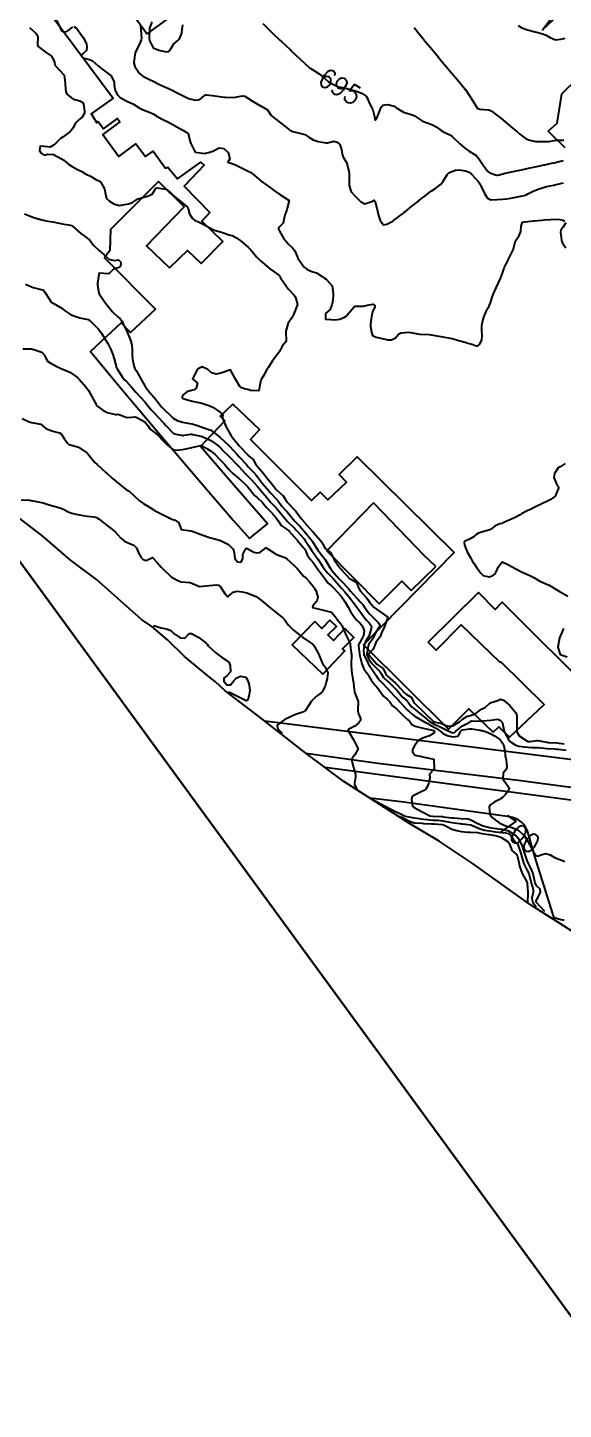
# Model space of a CAD drawing. Header units: metres. Extents: x 292545 to 299085, y 7450245 to 7463078.
# Drawn here: x 297045.3 to 297158.7, y 7452092.2 to 7452385 of the extents above; entities that cross this region are included whole.
import ezdxf
from ezdxf.enums import TextEntityAlignment as Align

# ---------------------------------------------------------------- set-up
doc = ezdxf.new("R2010")
doc.units = ezdxf.units.M
for name, color, linetype in [('Area', 45, 'Continuous'), ('Cotas', 45, 'Continuous'), ('Curvas de Nivel 1m', 11, 'Continuous'), ('Curvas de Nivel 5m', 15, 'Continuous'), ('Edificações', 30, 'Continuous'), ('Vias Primárias', 230, 'Continuous')]:
    doc.layers.add(name, color=color, linetype=linetype)
doc.styles.add('Style-STANDARD', font='STANDARD.shx')

msp = doc.modelspace()

# ---------------------------------------------------------------- linework, layer by layer
at = {"layer": 'Area'}
for points in [[(297025.02, 7452297.27, 702.71), (297174.79, 7452092.17, 703.06), (297024.65, 7452297.85, 702.65)], [(297162.25, 7452192.43, 700.75), (297157.35, 7452195.52, 700.89), (297151.75, 7452199.07, 700.68), (297139.45, 7452207.92, 703.41), (297134.97, 7452210.87, 703.31), (297132.44, 7452212.6, 703.08), (297126.14, 7452216.35, 700.87), (297112.26, 7452225.21, 702.11), (297104.23, 7452231.25, 702.65), (297094.54, 7452238.81, 703.82), (297087.07, 7452244.54, 705.57), (297085.06, 7452246.37, 704), (297083.49, 7452247.64, 704.01), (297078.51, 7452251.73, 704.1), (297074.91, 7452255.26, 704.01), (297071.58, 7452258.09, 703.8), (297069.44, 7452259.57, 703.8), (297059.93, 7452268.03, 703.45), (297054.35, 7452272.21, 703.41), (297048.64, 7452277.17, 703.17), (297042.45, 7452281.87, 703.02)]]:
    msp.add_polyline3d(points, dxfattribs=at)
at = {"layer": 'Curvas de Nivel 1m', "flags": 128}
for points, elevation in [([(297051.34, 7452386.72), (297052.21, 7452384.91), (297052.52, 7452384.32), (297053.11, 7452384.11), (297053.74, 7452384.26), (297054.54, 7452384.89), (297054.86, 7452385.14)], 697), ([(297045.71, 7452384.99), (297047.1, 7452383.71), (297047.41, 7452383.29), (297047.48, 7452382.97), (297047.42, 7452381.32), (297047.57, 7452380.97), (297049.06, 7452379.83), (297050.37, 7452378.94), (297051.03, 7452377.76), (297051.1, 7452377), (297051.13, 7452376.93), (297052.99, 7452374.96), (297053.02, 7452374.91), (297053.25, 7452373.18), (297053.27, 7452372.91), (297053.44, 7452371.38), (297053.64, 7452370.9), (297054.94, 7452369.82), (297056.36, 7452369.44), (297056.93, 7452369.19), (297057.13, 7452368.86), (297057.35, 7452367.29), (297057.33, 7452366.85), (297056.89, 7452366.04), (297056.22, 7452365.54), (297055.62, 7452364.87), (297055.33, 7452364.42), (297054.86, 7452363.67), (297054.54, 7452363.2), (297054.25, 7452362.89), (297052.84, 7452361.84), (297052.25, 7452361.5), (297051.74, 7452360.92), (297051.28, 7452360.47), (297050.82, 7452360.04), (297050.1, 7452359.65), (297048.82, 7452359.78), (297047.94, 7452359.84), (297047.81, 7452358.96), (297048.18, 7452358.35), (297048.79, 7452357.98), (297049.59, 7452358.14), (297050.79, 7452358.09), (297052.51, 7452357.19), (297052.78, 7452357.01), (297052.85, 7452356.97), (297052.98, 7452356.91), (297053.96, 7452356.07), (297054.77, 7452355.52), (297056, 7452354.87), (297056.76, 7452354.47), (297057.57, 7452354.03), (297058.74, 7452353.4), (297059.75, 7452352.82), (297060.42, 7452352.51), (297060.73, 7452352.27), (297061.61, 7452350.8), (297061.78, 7452349.71), (297062, 7452348.8), (297062.68, 7452348.18), (297063.56, 7452347.66), (297064.67, 7452347.26), (297065.9, 7452347.52), (297066.67, 7452347.65), (297067.5, 7452347.9), (297068.68, 7452348.72), (297070.23, 7452349.15), (297070.69, 7452349.26), (297071.68, 7452349.7), (297072.29, 7452350.67), (297072.44, 7452350.94), (297072.72, 7452351.01), (297074.61, 7452350.75), (297074.71, 7452350.73), (297074.77, 7452350.71), (297074.84, 7452350.65), (297076.69, 7452349.01), (297077.1, 7452348.62), (297078.67, 7452347.33), (297079.09, 7452347.02), (297079.32, 7452346.59), (297079.6, 7452345.53), (297080.16, 7452344.58), (297080.64, 7452344.19), (297081.32, 7452343.87), (297082.62, 7452343.27), (297083.91, 7452342.54), (297084.61, 7452342.15), (297085.86, 7452341.77), (297086.6, 7452341.56), (297087.99, 7452341.1), (297088.6, 7452340.9), (297089.5, 7452340.47), (297090.58, 7452339.68), (297092.04, 7452338.44), (297092.31, 7452338.18), (297092.56, 7452337.9), (297093.78, 7452336.42), (297094.54, 7452335.65), (297095.95, 7452334.4), (297096.52, 7452333.95), (297097.97, 7452332.9), (297098.49, 7452332.5), (297098.61, 7452332.36), (297098.88, 7452331.97), (297099.95, 7452330.35), (297100.46, 7452329.65), (297101.71, 7452328.32), (297101.99, 7452327.87), (297102.42, 7452326.31), (297101.67, 7452324.32), (297101.25, 7452323.47), (297100.45, 7452322.34), (297100.42, 7452322.29), (297100.37, 7452322.15), (297100.01, 7452320.69), (297099.98, 7452320.34), (297100.03, 7452318.65), (297099.9, 7452318.34), (297099.22, 7452317.45), (297098.67, 7452316.36), (297098.53, 7452316.13), (297098.3, 7452315.88), (297097.13, 7452314.38), (297096.83, 7452313.83), (297096.26, 7452312.87), (297096.04, 7452312.61), (297095.87, 7452312.39), (297095.33, 7452311.31), (297094.77, 7452310.4), (297094.61, 7452310.02), (297094.34, 7452308.41), (297094.32, 7452308.3), (297094.21, 7452308.02), (297092.53, 7452308.11), (297092.21, 7452308.19), (297091.25, 7452308.45), (297090.46, 7452308.71), (297090.22, 7452308.94), (297089.32, 7452310.47), (297088.25, 7452312.48), (297086.25, 7452311.75), (297085.21, 7452311.55), (297084.25, 7452311.84), (297083.48, 7452312.54), (297082.26, 7452313.12), (297081.26, 7452312.57), (297080.23, 7452310.58), (297081.31, 7452309.65), (297081.01, 7452308.57), (297080.54, 7452308.25), (297080.21, 7452308.16), (297079.02, 7452307.77), (297078.19, 7452307.1), (297078.01, 7452306.78), (297078.01, 7452306.6), (297078.07, 7452306.49), (297078.18, 7452306.42), (297078.43, 7452306.35), (297080.18, 7452305.83), (297081.23, 7452305.62), (297082.17, 7452305.38), (297083.89, 7452304.81), (297084.16, 7452304.72), (297084.54, 7452304.53), (297086.15, 7452303.45), (297086.62, 7452302.98), (297086.58, 7452302.5), (297086.62, 7452302.02), (297087.26, 7452300.49), (297087.56, 7452299.94), (297088.1, 7452298.96), (297088.41, 7452298.48), (297089.89, 7452296.63), (297090.04, 7452296.46), (297090.06, 7452296.44), (297091.91, 7452294.44), (297092.04, 7452294.33), (297093.07, 7452293.46), (297093.66, 7452292.42), (297094.02, 7452291.9), (297095.34, 7452290.4), (297095.99, 7452289.61), (297096.94, 7452288.38), (297097.95, 7452287.1), (297098.76, 7452286.36), (297099.38, 7452285.79), (297099.93, 7452284.97), (297100.34, 7452284.34), (297101.91, 7452282.7), (297102.1, 7452282.51), (297102.24, 7452282.31), (297103.25, 7452280.93), (297103.79, 7452280.29), (297103.83, 7452280.25), (297103.87, 7452280.2), (297105.56, 7452278.27), (297105.85, 7452277.96), (297107.39, 7452276.25), (297107.82, 7452275.56), (297108.22, 7452274.66), (297108.82, 7452274.23), (297109.36, 7452273.79), (297109.79, 7452273.11), (297110.2, 7452272.22), (297111.19, 7452270.78), (297111.66, 7452270.2), (297111.75, 7452270.09), (297113.56, 7452268.18), (297113.73, 7452268.07), (297114.94, 7452267.37), (297115.43, 7452266.15), (297115.71, 7452265.63), (297117.05, 7452264.14), (297117.33, 7452263.78), (297117.67, 7452263.26), (297118.69, 7452262.12), (297119.65, 7452261.39), (297121.56, 7452260.08), (297121.57, 7452260.02), (297120.85, 7452258.09), (297120.23, 7452256.73), (297120.02, 7452256.1), (297119.9, 7452255.8), (297119.58, 7452255.46), (297119.03, 7452254.66), (297118.8, 7452254.12), (297118.44, 7452253.24), (297117.54, 7452252.26), (297117.51, 7452252.13), (297117.54, 7452252.05), (297119.21, 7452250.11), (297119.51, 7452249.87), (297120.6, 7452249.19), (297121.1, 7452248.09), (297121.23, 7452247.82), (297121.49, 7452247.57), (297123.17, 7452246.06), (297123.47, 7452245.77), (297125.08, 7452244.04), (297125.25, 7452243.86), (297125.44, 7452243.73), (297126.49, 7452243.08), (297127.1, 7452242.01), (297127.22, 7452241.82), (297127.42, 7452241.63), (297129.12, 7452239.99), (297129.39, 7452239.73), (297131.24, 7452237.97), (297131.37, 7452237.9), (297132.92, 7452237.5), (297133.37, 7452237.32), (297134.36, 7452236.93), (297135.36, 7452237), (297136.75, 7452237.9), (297137.38, 7452238.44), (297138.26, 7452239.01), (297139.39, 7452239.33), (297139.82, 7452239.44), (297140.48, 7452239.86), (297140.96, 7452240.3), (297141.4, 7452240.54), (297142.24, 7452241.01), (297143.17, 7452241.82), (297143.42, 7452241.96), (297144.83, 7452242.41), (297145.43, 7452242.67), (297146.07, 7452242.43), (297146.88, 7452241.78), (297147.42, 7452241.31), (297148.67, 7452239.76), (297148.85, 7452239.22), (297148.9, 7452237.76), (297148.85, 7452237.24), (297148.85, 7452235.76), (297149.34, 7452234.93), (297151.19, 7452233.73), (297151.32, 7452233.71), (297151.65, 7452233.73), (297153.11, 7452233.92), (297153.33, 7452233.92), (297154.44, 7452233.69), (297155.32, 7452233.53), (297155.48, 7452233.52), (297157.32, 7452233.39), (297158.89, 7452233.21)], 698), ([(297055.12, 7452385.2), (297055.64, 7452384.87), (297057.09, 7452382.86), (297057.76, 7452381.53), (297057.82, 7452380.85), (297057.75, 7452380.16), (297057.05, 7452379.53), (297056.7, 7452379.21), (297056.74, 7452378.86), (297057.04, 7452378.58), (297058.41, 7452378.21), (297059.03, 7452377.95), (297060.35, 7452376.82), (297061.01, 7452376.22), (297062.99, 7452374.79), (297063.62, 7452373.42), (297063.66, 7452372.78), (297063.85, 7452371.67), (297064.34, 7452370.77), (297064.94, 7452370.17), (297066.2, 7452369.48), (297066.93, 7452369.15), (297067.7, 7452368.73), (297068.92, 7452367.97), (297069.75, 7452367.55), (297070.91, 7452367.15), (297071.9, 7452366.68), (297072.89, 7452366.05), (297074.08, 7452365.46), (297074.88, 7452365.09), (297075.78, 7452364.63), (297076.87, 7452363.99), (297078.31, 7452363.15), (297078.85, 7452362.8), (297078.99, 7452362.73), (297079.27, 7452362.59), (297079.6, 7452361.35), (297079.83, 7452360.59), (297080.8, 7452358.57), (297082.8, 7452358.33), (297083, 7452358.35), (297083.64, 7452358.54), (297084.56, 7452358.78), (297084.81, 7452358.92), (297085.85, 7452359.48), (297086.82, 7452359.35), (297087.77, 7452358.49), (297088.1, 7452357.18), (297087.73, 7452356.49), (297088.78, 7452356.15), (297089.31, 7452355.94), (297090.76, 7452355.19), (297092.27, 7452354.44), (297092.59, 7452354.28), (297092.75, 7452354.16), (297094.73, 7452352.41), (297095.93, 7452351.59), (297096.72, 7452351.01), (297097.6, 7452350.37), (297098.7, 7452349.62), (297100.68, 7452348.34), (297100.28, 7452346.73), (297100.18, 7452346.34), (297099.74, 7452345.26), (297099.53, 7452344.35), (297099.42, 7452343.55), (297098.62, 7452342.79), (297098.4, 7452342.58), (297098.41, 7452342.36), (297098.61, 7452341.85), (297099.45, 7452340.35), (297100.57, 7452339.09), (297101.41, 7452338.33), (297101.91, 7452337.68), (297102.44, 7452336.31), (297102.47, 7452336.24), (297102.54, 7452336.1), (297103.78, 7452334.3), (297104.51, 7452333.71), (297105.46, 7452333.33), (297106.5, 7452333.04), (297107.66, 7452332.25), (297108.14, 7452331.9), (297108.49, 7452331.68), (297109.82, 7452330.23), (297110.02, 7452328.65), (297109.97, 7452328.22), (297109.83, 7452326.82), (297109.72, 7452326.23), (297109.38, 7452325.27), (297108.4, 7452324.37), (297108.37, 7452324.24), (297108.39, 7452323.21), (297109.5, 7452323.12), (297110.39, 7452323.08), (297111.39, 7452323.21), (297112.39, 7452323.63), (297112.74, 7452323.85), (297113.04, 7452324.19), (297114.42, 7452325.84), (297114.66, 7452325.93), (297116.42, 7452325.98), (297117.29, 7452326.14), (297118.43, 7452326.37), (297118.82, 7452326.12), (297118.8, 7452325.73), (297118.41, 7452324.95), (297118.16, 7452324.12), (297118.13, 7452323.85), (297117.92, 7452322.13), (297117.9, 7452321.65), (297118.17, 7452320.13), (297118.35, 7452319.72), (297119.08, 7452319.38), (297120.34, 7452319.1), (297121.6, 7452318.82), (297122.33, 7452318.81), (297123.17, 7452319.24), (297123.87, 7452320.06), (297124.36, 7452320.31), (297125.96, 7452320.43), (297126.36, 7452320.39), (297128.35, 7452320.01), (297130.35, 7452319.98), (297132.35, 7452319.59), (297132.78, 7452319.52), (297134.34, 7452319.27), (297135.17, 7452319.09), (297136.34, 7452318.77), (297137.93, 7452318.3), (297138.33, 7452318.17), (297139.33, 7452317.87), (297140.1, 7452317.64), (297140.32, 7452317.58), (297140.61, 7452317.57), (297140.95, 7452317.85), (297141.45, 7452318.74), (297141.52, 7452319.85), (297141.45, 7452320.76), (297141.48, 7452321.85), (297141.6, 7452322.63), (297141.97, 7452323.84), (297142.09, 7452324.15), (297142.41, 7452324.84), (297142.75, 7452325.5), (297142.92, 7452325.83), (297143.38, 7452326.89), (297143.68, 7452327.83), (297143.88, 7452328.4), (297144.47, 7452329.82), (297145.39, 7452331.81), (297145.89, 7452333.18), (297146.11, 7452333.79), (297146.23, 7452334.08), (297146.53, 7452334.75), (297146.87, 7452335.45), (297147.04, 7452335.78), (297147.55, 7452336.78), (297148.06, 7452337.78), (297148.2, 7452338.14), (297148.58, 7452339.77), (297149.4, 7452340.95), (297149.71, 7452341.75), (297149.77, 7452342.9), (297150.05, 7452343.75), (297150.54, 7452343.84), (297150.63, 7452343.85), (297152.35, 7452344.01), (297152.64, 7452344.03), (297154.14, 7452344.21), (297154.64, 7452344.25), (297156.02, 7452344.3), (297156.64, 7452344.37), (297157.97, 7452344.33), (297158.64, 7452344.15), (297158.99, 7452344)], 697), ([(297069.13, 7452385.64), (297069.28, 7452384.71), (297069.3, 7452384.52), (297069.4, 7452382.71), (297069.38, 7452382.42), (297069.08, 7452381.64), (297068.56, 7452380.72), (297068.11, 7452379.67), (297067.94, 7452378.73), (297067.83, 7452377.53), (297067.99, 7452376.73), (297069, 7452375.28), (297069.7, 7452374.7), (297070.57, 7452374.28), (297070.99, 7452374.07), (297072.18, 7452373.47), (297072.98, 7452373.08), (297073.26, 7452372.95), (297073.89, 7452372.66), (297074.64, 7452372.32), (297074.97, 7452372.16), (297075.89, 7452371.7), (297076.96, 7452371.17), (297078.1, 7452370.61), (297078.95, 7452370.2), (297079.62, 7452369.91), (297080.94, 7452369.58), (297081.77, 7452369.73), (297082.66, 7452370.55), (297082.81, 7452370.7), (297082.95, 7452370.75), (297083.15, 7452370.74), (297084.95, 7452370.53), (297086.95, 7452370.28), (297087.2, 7452370.24), (297088.95, 7452370.16), (297090.38, 7452370.46), (297090.94, 7452370.55), (297091.28, 7452370.45), (297092.93, 7452369.43), (297094.61, 7452368.41), (297094.92, 7452368.27), (297096.12, 7452367.59), (297096.9, 7452366.38), (297098.88, 7452364.81), (297099.41, 7452364.35), (297100.86, 7452363.22), (297101.48, 7452362.95), (297102.86, 7452362.64), (297104.03, 7452362.3), (297104.85, 7452361.79), (297105.75, 7452361.18), (297106.83, 7452360.87), (297108.52, 7452360.55), (297108.83, 7452360.57), (297110.17, 7452360.89), (297110.83, 7452360.73), (297111.43, 7452360.21), (297111.77, 7452359.16), (297111.92, 7452358.2), (297112.14, 7452357.54), (297112.79, 7452356.41), (297112.91, 7452356.19), (297112.99, 7452355.97), (297113.38, 7452354.18), (297113.36, 7452353.57), (297113.36, 7452352.18), (297113.39, 7452351.52), (297113.78, 7452350.18), (297114.7, 7452349.21), (297115.79, 7452348.16), (297116.68, 7452347.62), (297118.16, 7452348.13), (297118.69, 7452348.45), (297118.88, 7452348.12), (297118.95, 7452347.85), (297119.37, 7452346.11), (297119.61, 7452345.15), (297119.95, 7452344.11), (297120.62, 7452343.21), (297121.39, 7452343.33), (297122.63, 7452344), (297122.76, 7452344.08), (297123.8, 7452344.91), (297124.66, 7452345.55), (297124.94, 7452345.77), (297125.29, 7452346.04), (297126.67, 7452347.15), (297127.76, 7452348.01), (297128.69, 7452348.74), (297129.4, 7452349.29), (297130.24, 7452349.98), (297130.5, 7452350.19), (297130.71, 7452350.34), (297131.7, 7452350.99), (297132.73, 7452351.71), (297132.85, 7452351.84), (297132.93, 7452351.96), (297133.25, 7452352.47), (297134.21, 7452353.94), (297134.49, 7452354.2), (297134.76, 7452354.33), (297135.92, 7452354.76), (297136.77, 7452354.84), (297138.02, 7452354.64), (297138.76, 7452354.36), (297139.35, 7452353.87), (297140.74, 7452352.3), (297141.05, 7452351.86), (297141.39, 7452351.19), (297142.01, 7452349.85), (297142.69, 7452348.85), (297143.38, 7452348.52), (297144.69, 7452348.55), (297145.85, 7452348.64), (297146.69, 7452348.71), (297147.63, 7452348.84), (297148.7, 7452349.07), (297150.4, 7452349.44), (297150.7, 7452349.51), (297150.88, 7452349.56), (297151.21, 7452349.73), (297152.17, 7452350.26), (297152.71, 7452350.5), (297153.61, 7452350.82), (297154.73, 7452351.17), (297155.14, 7452351.28), (297156.73, 7452351.62), (297156.77, 7452351.63), (297156.94, 7452351.67), (297158.39, 7452352), (297158.74, 7452352.1)], 696), ([(297127.12, 7452385.04), (297127.91, 7452384.01), (297129.1, 7452382.52), (297129.54, 7452382), (297131.07, 7452380.22), (297131.27, 7452379.98), (297132.08, 7452378.99), (297132.88, 7452377.95), (297133.04, 7452377.75), (297134.64, 7452375.93), (297135.01, 7452375.49), (297136.29, 7452373.92), (297136.98, 7452373.11), (297137.55, 7452372.47), (297138.01, 7452371.89), (297138.95, 7452370.43), (297139.31, 7452369.88), (297139.93, 7452368.87), (297140.54, 7452367.86), (297140.92, 7452367.74), (297141.06, 7452367.72), (297142.92, 7452367.54), (297143.43, 7452367.32), (297144.9, 7452366.25), (297145.48, 7452365.8), (297146.88, 7452364.61), (297147.32, 7452364.23), (297147.87, 7452363.78), (297148.43, 7452363.33), (297148.87, 7452362.99), (297149.54, 7452362.44), (297150.34, 7452361.75), (297150.85, 7452361.41), (297151.38, 7452361.2), (297152.84, 7452360.85), (297153.73, 7452360.82), (297154.84, 7452360.82), (297155.64, 7452360.88), (297156.84, 7452361.06), (297157.39, 7452361.12), (297158.85, 7452361.16)], 694), ([(297149.13, 7452385.4), (297149.94, 7452384.94), (297151.12, 7452384.5), (297152.73, 7452384.11), (297153.12, 7452384.03), (297153.35, 7452383.95), (297154.34, 7452383.7), (297155.11, 7452383.4), (297155.91, 7452382.88), (297157.09, 7452382.37), (297158.21, 7452382.54), (297159.1, 7452382.74)], 693), ([(297044.65, 7452345.52), (297046.1, 7452344.99), (297046.64, 7452344.74), (297047.02, 7452344.6), (297048.63, 7452344.16), (297049.57, 7452344), (297050.63, 7452343.84), (297052.02, 7452343.52), (297052.62, 7452343.38), (297054.4, 7452343.1), (297054.62, 7452343.03), (297054.81, 7452342.88), (297056.6, 7452341.37), (297057.32, 7452340.85), (297058.58, 7452339.84), (297059.01, 7452339.27), (297059.36, 7452338.83), (297060.56, 7452337.71), (297061.51, 7452336.8), (297062.53, 7452335.9), (297063.67, 7452335.64), (297064.53, 7452335.75), (297065.08, 7452335.31), (297065.07, 7452334.76), (297064.92, 7452334.36), (297064.51, 7452334.11), (297063.5, 7452333.79), (297062.49, 7452332.79), (297060.49, 7452332.92), (297060.42, 7452332.88), (297060.39, 7452332.81), (297060.38, 7452332.7), (297060.1, 7452330.82), (297060.1, 7452330.44), (297060.37, 7452328.81), (297060.45, 7452328.57), (297061.63, 7452326.8), (297062.41, 7452325.84), (297063.25, 7452324.78), (297064.39, 7452323.67), (297064.91, 7452323.29), (297065.31, 7452322.76), (297065.63, 7452322.02), (297066.28, 7452320.74), (297066.31, 7452320.7), (297066.35, 7452320.64), (297067.09, 7452318.73), (297067.36, 7452317.69), (297067.44, 7452316.73), (297067.44, 7452315.58), (297067.53, 7452314.73), (297067.86, 7452313.13), (297068.01, 7452312.72), (297068.26, 7452312.3), (297069.24, 7452310.71), (297070.22, 7452308.94), (297070.29, 7452308.78), (297070.35, 7452308.7), (297071.12, 7452307.76), (297072.05, 7452306.67), (297072.11, 7452306.59), (297072.18, 7452306.5), (297073.69, 7452304.65), (297074.16, 7452304.16), (297075.67, 7452302.63), (297076.14, 7452302.24), (297076.99, 7452301.76), (297078.12, 7452301.34), (297079.59, 7452301.12), (297080.12, 7452301.03), (297081.5, 7452300.56), (297081.97, 7452300.41), (297082.11, 7452300.35), (297082.41, 7452300.25), (297084.1, 7452299.7), (297085.65, 7452298.51), (297086.09, 7452298.12), (297087.85, 7452296.48), (297087.96, 7452296.38), (297088.06, 7452296.27), (297089.74, 7452294.46), (297090.04, 7452294.13), (297091.55, 7452292.44), (297092.02, 7452291.93), (297093.46, 7452290.42), (297093.72, 7452290.14), (297093.99, 7452289.82), (297095.07, 7452288.4), (297095.96, 7452287.32), (297096.75, 7452286.38), (297097.93, 7452285.11), (297098.3, 7452284.74), (297098.59, 7452284.36), (297099.16, 7452283.6), (297099.91, 7452282.73), (297100.24, 7452282.34), (297101.87, 7452280.39), (297101.94, 7452280.32), (297102.92, 7452279.36), (297103.84, 7452278.29), (297103.85, 7452278.27), (297105.46, 7452276.28), (297105.62, 7452276.07), (297105.82, 7452275.76), (297106.76, 7452274.26), (297107.79, 7452272.88), (297108.09, 7452272.55), (297108.3, 7452272.24), (297109.06, 7452270.93), (297109.53, 7452270.22), (297109.63, 7452270.1), (297109.75, 7452269.97), (297111.27, 7452268.2), (297111.73, 7452267.69), (297113.16, 7452266.19), (297113.7, 7452265.59), (297114.96, 7452264.16), (297115.29, 7452263.77), (297115.67, 7452263.35), (297116.25, 7452262.73), (297116.66, 7452262.14), (297117.64, 7452260.82), (297118.31, 7452260.12), (297119.62, 7452258.82), (297119.9, 7452258.39), (297119.85, 7452258.11), (297119.61, 7452257.72), (297118.95, 7452256.76), (297118.65, 7452256.12), (297118.3, 7452255.41), (297117.57, 7452254.35), (297117.48, 7452254.22), (297117.45, 7452254.13), (297117.41, 7452253.98), (297117.16, 7452252.13), (297117.53, 7452251.14), (297118.34, 7452250.12), (297119.5, 7452248.9), (297119.9, 7452248.51), (297120.13, 7452248.1), (297120.63, 7452247.24), (297121.48, 7452246.5), (297121.98, 7452246.07), (297123.45, 7452244.56), (297123.87, 7452244.06), (297124.58, 7452243.19), (297125.43, 7452242.49), (297125.68, 7452242.29), (297125.87, 7452242.03), (297126.54, 7452241.15), (297127.4, 7452240.41), (297127.91, 7452240), (297129.38, 7452238.76), (297130.33, 7452237.98), (297131.37, 7452237.37), (297132.35, 7452236.95), (297133.36, 7452236.44), (297134.37, 7452235.93), (297135.35, 7452235.56), (297135.68, 7452235.58), (297136, 7452235.91), (297137.36, 7452237.04), (297137.93, 7452237.32), (297139, 7452237.87), (297139.23, 7452238.01), (297139.37, 7452238.05), (297141.24, 7452237.99), (297141.37, 7452238.01), (297141.64, 7452238.11), (297143.38, 7452238.24), (297144.78, 7452238.4), (297145.38, 7452238.22), (297145.8, 7452237.8), (297145.93, 7452237.23), (297146.22, 7452235.79), (297147.25, 7452233.86), (297147.31, 7452233.78), (297147.32, 7452233.76), (297148.51, 7452232.96), (297149.31, 7452232.71), (297150.48, 7452232.57), (297151.31, 7452232.5), (297152.05, 7452232.46), (297153.31, 7452232.43), (297154.68, 7452232.32), (297155.31, 7452232.25), (297156.85, 7452232.12), (297157.31, 7452232.09), (297157.7, 7452232.05), (297159.31, 7452231.88)], 699), ([(297159.27, 7452343.64), (297158.62, 7452342.6), (297158.18, 7452342.09), (297158.11, 7452341.66), (297158.33, 7452339.91), (297158.4, 7452339.65), (297158.58, 7452339.31), (297159.22, 7452338.29)], 697), ([(297044.3, 7452316.89), (297046.2, 7452316.88), (297046.3, 7452316.87), (297046.44, 7452316.84), (297048.3, 7452316.21), (297048.92, 7452315.58), (297049.14, 7452314.95), (297049.57, 7452314.23), (297050.27, 7452313.81), (297052.04, 7452312.91), (297052.26, 7452312.77), (297052.53, 7452312.64), (297054.25, 7452311.97), (297055.86, 7452310.87), (297056.05, 7452310.69), (297056.23, 7452310.49), (297057.62, 7452308.85), (297058.2, 7452308.05), (297058.94, 7452306.83), (297059.86, 7452305.13), (297060.04, 7452304.82), (297060.16, 7452304.71), (297061.27, 7452303.92), (297062.15, 7452303.45), (297063.91, 7452303.01), (297064.15, 7452303.02), (297064.42, 7452303.04), (297065.26, 7452302.75), (297066.14, 7452302.41), (297066.53, 7452302.34), (297068.14, 7452302.48), (297068.46, 7452302.39), (297070.12, 7452301.43), (297070.76, 7452300.69), (297071.28, 7452299.86), (297072.1, 7452299.27), (297072.81, 7452298.66), (297074.07, 7452297.37), (297074.77, 7452296.64), (297076.05, 7452295.61), (297076.87, 7452295.44), (297078.05, 7452295.59), (297078.9, 7452295.75), (297080.06, 7452296.02), (297081.95, 7452296.44), (297082.06, 7452296.42), (297083.28, 7452295.77), (297084.05, 7452295.33), (297085, 7452294.52), (297086.03, 7452293.43), (297086.5, 7452292.97), (297086.97, 7452292.5), (297088, 7452291.25), (297088.78, 7452290.47), (297089.98, 7452289.5), (297091.18, 7452288.45), (297091.96, 7452287.67), (297092.93, 7452286.43), (297093.37, 7452285.85), (297093.93, 7452285.4), (297094.94, 7452284.4), (297095.91, 7452283.31), (297096.78, 7452282.38), (297097.88, 7452281.16), (297098.42, 7452280.36), (297099.01, 7452279.5), (297099.86, 7452278.89), (297100.58, 7452278.33), (297101.84, 7452276.98), (297102.43, 7452276.31), (297103.81, 7452274.68), (297103.97, 7452274.46), (297104.05, 7452274.3), (297104.6, 7452273.1), (297105.23, 7452272.28), (297105.77, 7452271.6), (297106.7, 7452270.26), (297107.74, 7452268.85), (297108.02, 7452268.53), (297108.23, 7452268.24), (297108.84, 7452267.35), (297109.72, 7452266.61), (297110.14, 7452266.22), (297111.69, 7452264.47), (297111.91, 7452264.2), (297112.47, 7452263.4), (297113.17, 7452262.18), (297113.65, 7452261.28), (297114.35, 7452260.17), (297114.97, 7452259.5), (297115.62, 7452258.86), (297115.95, 7452258.48), (297116.21, 7452258.14), (297116.58, 7452257.12), (297116.41, 7452256.14), (297116.15, 7452255.58), (297115.57, 7452254.57), (297115.4, 7452254.32), (297115.37, 7452254.15), (297115.39, 7452253.98), (297115.54, 7452252.29), (297115.55, 7452252.16), (297115.56, 7452252.13), (297116.05, 7452250.14), (297116.47, 7452249.11), (297117.18, 7452248.13), (297117.32, 7452247.96), (297117.49, 7452247.69), (297118.07, 7452246.71), (297118.5, 7452246.12), (297119.46, 7452245), (297120.12, 7452244.1), (297120.68, 7452243.33), (297121.43, 7452242.66), (297121.73, 7452242.38), (297121.97, 7452242.07), (297122.59, 7452241.24), (297123.41, 7452240.61), (297123.7, 7452240.35), (297123.98, 7452240.05), (297125.38, 7452238.67), (297125.72, 7452238.38), (297126.14, 7452238.03), (297126.68, 7452237.33), (297127.36, 7452236.97), (297128.74, 7452236.61), (297129.36, 7452236.43), (297131.29, 7452236.03), (297131.35, 7452236.01), (297131.38, 7452235.99), (297131.41, 7452235.97), (297131.53, 7452235.78), (297131.34, 7452235.44), (297130.41, 7452234.91), (297129.33, 7452234.54), (297128.91, 7452234.41), (297128.23, 7452234), (297127.8, 7452233.53), (297127.31, 7452232.9), (297126.81, 7452232.02), (297126.79, 7452231.51), (297127.29, 7452230.81), (297128.79, 7452230.49), (297129.29, 7452230.39), (297131.28, 7452229.97), (297131.36, 7452227.97), (297131.25, 7452227.7), (297130.41, 7452226.81), (297130.44, 7452225.98), (297130.27, 7452224.93), (297129.83, 7452223.98), (297129.6, 7452223.58), (297129.2, 7452223.31), (297128.32, 7452222.87), (297127.19, 7452222.34), (297126.72, 7452222.02), (297126.59, 7452221.44), (297126.82, 7452220.02), (297127.16, 7452219.71), (297127.79, 7452219.37), (297129.14, 7452218.67), (297130.43, 7452217.98), (297131.13, 7452217.89), (297132.98, 7452217.79), (297133.13, 7452217.77), (297133.32, 7452217.75), (297135.13, 7452217.54), (297135.54, 7452217.5), (297137.13, 7452217.4), (297138.55, 7452217.3), (297139.13, 7452217.13), (297140.65, 7452216.32), (297141.12, 7452216.1), (297141.29, 7452216.02), (297141.68, 7452215.84), (297143.11, 7452215.44), (297143.55, 7452215.37), (297145.1, 7452215.19), (297145.76, 7452215.13), (297147.1, 7452214.78), (297148.7, 7452213.76), (297148.89, 7452213.56), (297149.08, 7452213.28), (297149.95, 7452211.74), (297150.39, 7452210.4), (297150.57, 7452209.73), (297151.02, 7452208.48), (297151.37, 7452207.73), (297151.73, 7452207), (297152.24, 7452205.72), (297152.59, 7452204.09), (297152.68, 7452203.71), (297152.96, 7452203.19), (297153.74, 7452202.48), (297153.85, 7452201.7), (297152.93, 7452199.94), (297152.86, 7452199.78), (297152.88, 7452199.71), (297154.75, 7452197.75)], 701), ([(297044.13, 7452302.12), (297045.66, 7452301.45), (297046.12, 7452301.31), (297048.11, 7452300.96), (297049.2, 7452300.03), (297050.1, 7452299.65), (297050.67, 7452299.5), (297052.09, 7452299.09), (297052.4, 7452298.91), (297053.08, 7452297.9), (297053.75, 7452296.89), (297054.07, 7452296.67), (297054.39, 7452296.57), (297056.06, 7452296.04), (297057.88, 7452294.84), (297058.04, 7452294.66), (297059.57, 7452292.82), (297060.02, 7452292.39), (297061.81, 7452290.79), (297061.91, 7452290.71), (297061.99, 7452290.64), (297063.24, 7452289.52), (297063.97, 7452288.85), (297064.06, 7452288.77), (297065.96, 7452287.25), (297066.27, 7452287.06), (297066.8, 7452286.74), (297067.94, 7452285.71), (297069.03, 7452284.71), (297069.92, 7452284.08), (297070.8, 7452283.57), (297071.9, 7452282.86), (297072.21, 7452282.67), (297073.89, 7452281.82), (297075.54, 7452280.97), (297075.88, 7452280.82), (297076.53, 7452280.62), (297077.33, 7452280.07), (297077.85, 7452278.6), (297079.85, 7452278.35), (297080.15, 7452278.28), (297081.84, 7452277.67), (297082.65, 7452277.36), (297083.84, 7452276.96), (297085.45, 7452276.51), (297085.83, 7452276.4), (297085.98, 7452276.36), (297087.82, 7452275.47), (297088.8, 7452274.48), (297089.02, 7452273.7), (297089.2, 7452272.47), (297089.77, 7452271.8), (297090.5, 7452271.73), (297090.85, 7452272.45), (297090.91, 7452273.33), (297091.44, 7452274.44), (297091.59, 7452274.65), (297091.81, 7452274.62), (297092.05, 7452274.44), (297093.17, 7452273.79), (297093.8, 7452273.65), (297094.47, 7452273.73), (297095.33, 7452274.39), (297095.52, 7452274.68), (297095.81, 7452274.73), (297096.4, 7452274.38), (297097.79, 7452273.44), (297098.55, 7452273.12), (297099.79, 7452272.67), (297100.27, 7452272.34), (297101.76, 7452271.03), (297102.44, 7452270.31), (297103.74, 7452268.75), (297103.97, 7452268.53), (297104.27, 7452268.29), (297105.02, 7452267.57), (297105.72, 7452266.7), (297106, 7452266.27), (297106.37, 7452265.59), (297106.74, 7452264.26), (297106.52, 7452263.41), (297105.66, 7452262.42), (297105.64, 7452262.27), (297105.66, 7452262.09), (297105.89, 7452262.03), (297107.65, 7452261.6), (297108.51, 7452261.38), (297109.65, 7452261.12), (297110.4, 7452260.22), (297110.93, 7452259.51), (297111.62, 7452258.64), (297111.87, 7452258.2), (297112.04, 7452257.76), (297112.73, 7452256.19), (297113.57, 7452254.46), (297113.63, 7452254.18), (297113.81, 7452252.44), (297113.85, 7452252.18), (297113.89, 7452251.82), (297113.83, 7452250.18), (297113.89, 7452248.57), (297113.96, 7452248.17), (297114.18, 7452246.87), (297114.29, 7452246.17), (297114.38, 7452245.25), (297114.55, 7452244.17), (297115.23, 7452242.36), (297115.28, 7452242.16), (297115.19, 7452240.38), (297115.22, 7452240.16), (297115.39, 7452239.58), (297115.8, 7452238.58), (297115.78, 7452238.15), (297115.37, 7452237.61), (297114.57, 7452236.96), (297113.35, 7452236.34), (297113.25, 7452236.28), (297113.2, 7452236.18), (297113.35, 7452235.77), (297114.23, 7452234.17), (297115.3, 7452232.16), (297114.56, 7452230.9), (297114.02, 7452230.17), (297113.93, 7452229.52), (297114.31, 7452228.17), (297114.71, 7452226.69), (297114.74, 7452226.16), (297114.5, 7452224.89), (297114.54, 7452224.5), (297115.03, 7452223.6)], 702), ([(297159.08, 7452292.59), (297158.02, 7452291.89), (297157.85, 7452291.81), (297157.65, 7452291.66), (297156.85, 7452290.51), (297156.69, 7452289.67), (297157.3, 7452288.33), (297157.68, 7452287.65), (297157.7, 7452287.39), (297156.96, 7452285.66), (297155.94, 7452284.91), (297155.11, 7452284.51), (297153.93, 7452283.96), (297153.75, 7452283.88), (297153.43, 7452283.7), (297152.44, 7452283.19), (297151.91, 7452282.93), (297151.09, 7452282.55), (297149.9, 7452281.93), (297149.78, 7452281.87), (297149.56, 7452281.75), (297148.5, 7452281.15), (297147.88, 7452280.89), (297146.24, 7452280.16), (297145.87, 7452279.97), (297145.75, 7452279.93), (297145.28, 7452279.81), (297144.29, 7452279.4), (297143.87, 7452279.06), (297143.13, 7452278.56), (297141.86, 7452278.2), (297140.74, 7452277.86), (297140.22, 7452277.49), (297139.84, 7452277.15), (297139.03, 7452276.68), (297137.83, 7452276.09), (297137.72, 7452276), (297137.7, 7452275.89), (297137.82, 7452275.34), (297138.38, 7452273.88), (297139.12, 7452272.54), (297139.53, 7452271.87), (297139.78, 7452271.49), (297140.43, 7452270.53), (297140.9, 7452269.85), (297141.25, 7452269.35), (297141.74, 7452268.89), (297142.94, 7452268.63), (297143.74, 7452268.79), (297144.3, 7452269.26), (297144.56, 7452269.81), (297144.9, 7452270.67), (297145.77, 7452271.8), (297147.1, 7452271.11), (297147.76, 7452270.77), (297149.75, 7452269.75), (297151.74, 7452268.8), (297152.47, 7452268.45), (297153.73, 7452267.7), (297155.72, 7452266.84), (297157.7, 7452265.65), (297159.69, 7452264.51)], 697), ([(297043.92, 7452284.93), (297045.75, 7452284.81), (297045.92, 7452284.8), (297046.13, 7452284.77), (297047.92, 7452284.44), (297048.61, 7452284.26), (297049.91, 7452283.86), (297050.63, 7452283.65), (297051.91, 7452283.31), (297052.92, 7452282.9), (297053.9, 7452282.4), (297054.67, 7452282.11), (297055.89, 7452281.82), (297056.68, 7452281.65), (297057.89, 7452281.45), (297059.43, 7452281.28), (297059.89, 7452281.15), (297060.11, 7452281.04), (297060.44, 7452280.81), (297061.87, 7452279.68), (297063.1, 7452278.78), (297063.85, 7452278.11), (297065.04, 7452276.76), (297065.82, 7452276.13), (297066.91, 7452275.64), (297067.81, 7452275.28), (297068.35, 7452274.71), (297068.82, 7452273.68), (297069.34, 7452272.7), (297069.78, 7452272.25), (297070.41, 7452272.06), (297071.78, 7452272.68), (297072.75, 7452271.64), (297073.61, 7452270.65), (297073.76, 7452270.5), (297075.73, 7452268.63), (297076.98, 7452267.86), (297077.72, 7452267.56), (297078.81, 7452267.5), (297079.72, 7452267.37), (297081.71, 7452266.56), (297083.72, 7452266.74), (297085.33, 7452266.9), (297085.72, 7452266.85), (297086.13, 7452266.51), (297087.09, 7452265.09), (297087.56, 7452264.49), (297087.68, 7452264.45), (297087.84, 7452264.49), (297088.81, 7452265.36), (297089.7, 7452265.56), (297090.7, 7452265.45), (297091.69, 7452265.2), (297093.68, 7452264.41), (297094.85, 7452263.58), (297095.67, 7452262.9), (297096.25, 7452262.38), (297097.65, 7452261.24), (297098.81, 7452260.35), (297099.28, 7452259.99), (297099.63, 7452259.59), (297100.56, 7452258.33), (297101.6, 7452257.3), (297102.85, 7452256.31), (297103.58, 7452255.75), (297105.16, 7452254.68), (297105.57, 7452254.43), (297105.73, 7452254.27), (297106.03, 7452253.8), (297106.89, 7452252.26), (297107.53, 7452250.73), (297107.75, 7452250.25), (297108.35, 7452249.4), (297108.84, 7452248.24), (297108.7, 7452247.02), (297108.55, 7452246.24), (297108.28, 7452245.42), (297107.66, 7452244.25), (297107.58, 7452244.11), (297107.44, 7452243.98), (297106.43, 7452243.26), (297105.42, 7452242.27), (297104.11, 7452240.29), (297103.7, 7452239.99), (297103.4, 7452239.88), (297102.21, 7452239.5), (297101.38, 7452239.12), (297100.85, 7452238.86), (297099.79, 7452238.34), (297099.37, 7452238.09), (297098.39, 7452237.33), (297098.11, 7452236.99), (297098.32, 7452236.38), (297099.18, 7452235.46)], 703), ([(297071.97, 7452258.31), (297073.6, 7452257.77), (297074.68, 7452257.56), (297075.6, 7452257.23), (297076.24, 7452256.62), (297077.58, 7452255.68), (297078.57, 7452255.6), (297079.49, 7452256.58), (297079.59, 7452256.62), (297079.98, 7452256.58), (297081.58, 7452255.76), (297083.12, 7452254.54), (297083.32, 7452254.3), (297083.56, 7452253.99), (297085.16, 7452252.51), (297085.54, 7452252.18), (297086.58, 7452251.45), (297087.53, 7452250.82), (297087.71, 7452250.68), (297087.88, 7452250.48), (297088.22, 7452249.77), (297088.29, 7452248.48), (297087.48, 7452247.63), (297086.88, 7452247.09), (297086.84, 7452246.5), (297087.46, 7452245.72), (297088.23, 7452245.71), (297088.9, 7452246.47), (297089.48, 7452247.14), (297090.41, 7452247.52), (297091.48, 7452247.31), (297092.03, 7452246.43), (297092.22, 7452245.67), (297092.33, 7452244.43), (297092.24, 7452243.63), (297091.96, 7452242.43), (297091.55, 7452242.31), (297088.02, 7452244.09), (297087.84, 7452244.18)], 704), ([(297158.75, 7452257.64), (297158.43, 7452256.81), (297157.92, 7452255.65), (297157.56, 7452253.66), (297158.05, 7452252.15), (297159.54, 7452251.63)], 697), ([(297117.99, 7452221.63), (297122.21, 7452219.37), (297125.27, 7452217.9), (297127.13, 7452217.5), (297127.71, 7452217.42), (297129.13, 7452217.23), (297129.96, 7452217.14), (297131.12, 7452217.06), (297132.17, 7452217), (297133.12, 7452216.91), (297134.35, 7452216.69), (297135.12, 7452216.56), (297136.73, 7452216.3), (297137.12, 7452216.25), (297137.45, 7452216.23), (297139.11, 7452216.06), (297139.62, 7452215.86), (297141.1, 7452215.18), (297142, 7452214.94), (297143.1, 7452214.74), (297144.34, 7452214.56), (297145.09, 7452214.48), (297146.5, 7452214.37), (297147.09, 7452214.22), (297147.64, 7452213.77), (297148.19, 7452212.88), (297149.06, 7452211.85), (297149.13, 7452211.75), (297149.17, 7452211.64), (297149.79, 7452209.74), (297150.08, 7452208.69), (297150.37, 7452207.74), (297151, 7452206.51), (297151.39, 7452205.73), (297151.55, 7452205.16), (297151.9, 7452203.72), (297152.33, 7452202.34), (297152.37, 7452201.72), (297152.08, 7452200.57), (297152.2, 7452199.72), (297152.96, 7452198.68)], 702), ([(297124.24, 7452217.78), (297125.57, 7452217.07), (297126.5, 7452216.64), (297127.12, 7452216.49), (297128.75, 7452216.36), (297129.12, 7452216.33), (297130.84, 7452216.25), (297131.12, 7452216.23), (297131.37, 7452216.22), (297133.11, 7452216.08), (297133.71, 7452215.93), (297135.1, 7452215.15), (297136.18, 7452214.83), (297137.09, 7452214.66), (297138.49, 7452214.48), (297139.09, 7452214.48), (297140.56, 7452214.39), (297141.09, 7452214.29), (297142.9, 7452214.01), (297143.09, 7452213.98), (297144.22, 7452213.81), (297145.08, 7452213.56), (297145.48, 7452213.4), (297147.07, 7452212.47), (297147.3, 7452212.01), (297147.37, 7452211.78), (297147.85, 7452210.57), (297148.8, 7452209.75), (297149.04, 7452209.3), (297149.35, 7452207.75), (297149.46, 7452207.3), (297150.03, 7452205.74), (297150.97, 7452203.96), (297151.05, 7452203.73), (297151.07, 7452203.62), (297151.24, 7452201.73), (297151.22, 7452201.44), (297151.11, 7452199.73), (297151.17, 7452199.6)], 703), ([(297156.8, 7452196.38), (297158.16, 7452196.01), (297158.61, 7452195.91), (297158.88, 7452195.88)], 701)]:
    msp.add_lwpolyline(points, dxfattribs=dict(at, elevation=elevation))
at = {"layer": 'Curvas de Nivel 5m', "flags": 128}
for points, elevation in [([(297071.61, 7452386.21), (297071.11, 7452384.78), (297071.09, 7452384.71), (297071.09, 7452384.69), (297071.06, 7452382.72), (297071.06, 7452382.69), (297071.09, 7452382.22), (297071.91, 7452380.68), (297073.07, 7452380.18), (297074.35, 7452379.95), (297075.06, 7452379.86), (297075.49, 7452380.2), (297075.7, 7452380.63), (297076.19, 7452381.51), (297077.09, 7452382.29), (297077.29, 7452382.42), (297077.47, 7452382.62), (297077.93, 7452383.79), (297078, 7452384.61), (297078.15, 7452385.59)], 695), ([(297095.13, 7452385.86), (297096.58, 7452384.39), (297096.85, 7452384.12), (297097.11, 7452383.88), (297098.73, 7452382.36), (297099.09, 7452382.03), (297100.88, 7452380.33), (297100.97, 7452380.24), (297101.06, 7452380.16), (297103.04, 7452378.31), (297105.02, 7452376.46), (297105.11, 7452376.38), (297105.24, 7452376.29), (297107.01, 7452375.19), (297108.16, 7452374.25), (297108.99, 7452373.51), (297110.5, 7452372.7), (297110.98, 7452372.49), (297111.18, 7452372.42), (297112.32, 7452372.2), (297112.97, 7452372.07), (297113.11, 7452372.04), (297114.96, 7452371.52), (297116.11, 7452371), (297116.95, 7452370.47), (297117.18, 7452370.14), (297117.71, 7452368.91), (297118.12, 7452368.13), (297118.37, 7452367.58), (297118.72, 7452366.12), (297118.74, 7452365.96), (297118.89, 7452365.35), (297119.24, 7452365.77), (297119.37, 7452366.12), (297119.8, 7452367.23), (297120.16, 7452368.11), (297120.51, 7452368.52), (297120.93, 7452368.65), (297121.54, 7452368.7), (297122.93, 7452368.33), (297123.28, 7452368.07), (297124.91, 7452367.07), (297126.28, 7452366.67), (297126.91, 7452366.46), (297127.19, 7452366.31), (297127.61, 7452366.02), (297128.89, 7452365.18), (297130.12, 7452364.75), (297130.88, 7452364.46), (297131.2, 7452364.3), (297131.77, 7452363.97), (297132.87, 7452363.21), (297133.65, 7452362.74), (297134.86, 7452362.17), (297135.17, 7452361.93), (297136.83, 7452360.35), (297137.31, 7452359.9), (297138.13, 7452359.21), (297138.81, 7452358.79), (297140.27, 7452357.87), (297140.8, 7452357.29), (297141.73, 7452355.85), (297142.76, 7452354.47), (297143.13, 7452354.21), (297144.34, 7452353.82), (297144.67, 7452353.73), (297144.75, 7452353.72), (297144.84, 7452353.72), (297145.14, 7452353.81), (297146.41, 7452354.14), (297146.76, 7452354.2), (297148.07, 7452354.47), (297148.76, 7452354.62), (297149.86, 7452354.85), (297150.77, 7452355.04), (297151.33, 7452355.17), (297152.77, 7452355.49), (297153.76, 7452355.71), (297154.59, 7452355.88), (297154.78, 7452355.93), (297156.21, 7452356.24), (297156.78, 7452356.36), (297157.86, 7452356.59), (297158.79, 7452356.82)], 695), ([(297044.88, 7452330.59), (297046.46, 7452329.92), (297047.88, 7452329.55), (297048.46, 7452329.41), (297048.73, 7452329.23), (297048.97, 7452328.95), (297049.86, 7452327.51), (297050.22, 7452326.93), (297050.31, 7452326.82), (297050.42, 7452326.75), (297050.75, 7452326.6), (297052.41, 7452325.6), (297053.35, 7452324.9), (297054.4, 7452324.21), (297055.34, 7452323.82), (297056.39, 7452323.51), (297058.13, 7452323.1), (297058.38, 7452323.02), (297058.48, 7452322.94), (297058.56, 7452322.84), (297060.36, 7452320.98), (297060.5, 7452320.81), (297060.93, 7452320.23), (297061.82, 7452318.8), (297062.32, 7452318.02), (297062.95, 7452316.78), (297063.34, 7452315.73), (297063.63, 7452314.78), (297064.15, 7452312.88), (297064.2, 7452312.77), (297064.26, 7452312.65), (297065.47, 7452310.75), (297065.83, 7452310.34), (297066.23, 7452309.98), (297067.36, 7452308.73), (297068.2, 7452307.73), (297069.13, 7452306.71), (297070.17, 7452305.59), (297070.58, 7452305.1), (297070.9, 7452304.69), (297071.49, 7452304.01), (297072.15, 7452303.29), (297072.75, 7452302.66), (297074.12, 7452301.13), (297074.56, 7452300.65), (297076.1, 7452299.04), (297076.36, 7452298.89), (297077.79, 7452298.6), (297078.09, 7452298.55), (297078.14, 7452298.56), (297078.41, 7452298.6), (297079.87, 7452298.81), (297080.1, 7452298.8), (297080.29, 7452298.77), (297081.38, 7452298.56), (297082.09, 7452298.43), (297082.28, 7452298.36), (297084.08, 7452297.46), (297085.51, 7452296.52), (297086.06, 7452296.02), (297086.8, 7452295.25), (297087.56, 7452294.49), (297087.81, 7452294.25), (297088.04, 7452294.02), (297089.57, 7452292.46), (297090.02, 7452291.99), (297091.42, 7452290.45), (297091.99, 7452289.88), (297092.71, 7452289.16), (297093.35, 7452288.42), (297093.96, 7452287.71), (297095.11, 7452286.4), (297095.93, 7452285.41), (297096.83, 7452284.38), (297097.91, 7452283.2), (297098.3, 7452282.76), (297098.63, 7452282.36), (297099.88, 7452280.85), (297100.34, 7452280.34), (297101.86, 7452278.81), (297102.1, 7452278.56), (297102.33, 7452278.31), (297103.83, 7452276.62), (297104.08, 7452276.3), (297104.8, 7452275.27), (297105.44, 7452274.28), (297105.58, 7452274.06), (297105.8, 7452273.75), (297106.82, 7452272.26), (297107.76, 7452270.84), (297108.16, 7452270.24), (297108.87, 7452269.36), (297109.74, 7452268.52), (297110.03, 7452268.22), (297111.71, 7452266.29), (297111.79, 7452266.2), (297112.38, 7452265.52), (297113.5, 7452264.18), (297113.68, 7452263.94), (297114.42, 7452262.92), (297115.02, 7452262.16), (297115.65, 7452261.34), (297116.48, 7452260.14), (297116.98, 7452259.49), (297117.62, 7452258.83), (297118.09, 7452258.13), (297118.06, 7452257.67), (297117.61, 7452256.13), (297117.59, 7452256.1), (297116.83, 7452254.88), (297116.56, 7452254.14), (297116.39, 7452252.98), (297116.5, 7452252.14), (297117.43, 7452250.22), (297117.47, 7452250.13), (297117.48, 7452250.1), (297117.51, 7452250.06), (297118.83, 7452248.12), (297119.09, 7452247.72), (297119.48, 7452247.14), (297119.92, 7452246.55), (297120.36, 7452246.1), (297121.46, 7452245.03), (297122.31, 7452244.07), (297122.84, 7452243.47), (297123.43, 7452242.86), (297123.81, 7452242.44), (297124.16, 7452242.05), (297124.76, 7452241.39), (297125.41, 7452240.7), (297125.74, 7452240.37), (297126.09, 7452240.03), (297126.8, 7452239.43), (297127.38, 7452239.03), (297129.05, 7452237.99), (297129.37, 7452237.81), (297129.73, 7452237.63), (297131.36, 7452236.72), (297131.85, 7452236.46), (297132.58, 7452235.95), (297133.34, 7452235.33), (297134.35, 7452234.91), (297135.33, 7452234.66), (297136.43, 7452234.81), (297137.03, 7452235.89), (297137.36, 7452236.17), (297138.88, 7452236.35), (297139.36, 7452236.36), (297141.13, 7452236.08), (297141.35, 7452236.05), (297141.53, 7452236.02), (297142.22, 7452235.84), (297143.35, 7452235.35), (297144.32, 7452234.83), (297145.33, 7452234.07), (297145.58, 7452233.8), (297146.03, 7452233.08), (297146.32, 7452231.79), (297146.44, 7452230.63), (297146.61, 7452229.79), (297146.79, 7452228.25), (297146.65, 7452227.79), (297146.02, 7452227.02), (297145.94, 7452225.79), (297147.21, 7452223.95), (297147.29, 7452223.78), (297147.2, 7452223.48), (297146.49, 7452222.49), (297145.74, 7452221.79), (297145.42, 7452221.56), (297145.18, 7452221.42), (297144.11, 7452220.87), (297143.17, 7452220.2), (297143.05, 7452219.82), (297143.14, 7452218.28), (297143.41, 7452217.82), (297145.12, 7452216.45), (297146.66, 7452215.78), (297147.11, 7452215.68), (297147.23, 7452215.66), (297149.1, 7452215.01), (297150.49, 7452213.74), (297151.07, 7452212.76), (297151.61, 7452211.72), (297152.44, 7452210.33), (297152.82, 7452209.71), (297153.04, 7452209.46), (297153.36, 7452209.38), (297153.99, 7452209.7), (297155.05, 7452209.99), (297155.93, 7452209.67), (297157.03, 7452209.07), (297157.98, 7452208.7), (297159.02, 7452208.29)], 700)]:
    msp.add_lwpolyline(points, dxfattribs=dict(at, elevation=elevation))
at = {"layer": 'Edificações'}
for points in [[(297105.31, 7452408.97), (297070.53, 7452383.68), (297059.15, 7452399.42)], [(297159.57, 7452389.42), (297154.3, 7452384.51), (297162.4, 7452395.39)], [(297047.79, 7452391.13), (297063.43, 7452370.06), (297058.76, 7452366.73), (297059.96, 7452364.82), (297060.28, 7452365.07), (297061.38, 7452363.55), (297064.33, 7452365.75), (297064.82, 7452365.05), (297061.26, 7452362.36), (297064.65, 7452357.68), (297068.25, 7452360.37), (297070.3, 7452357.64), (297071.88, 7452358.82), (297074.52, 7452355.2), (297074.97, 7452355.44), (297076.04, 7452354.16), (297077.07, 7452352.97), (297081.99, 7452356.49), (297082.67, 7452355.84), (297078.43, 7452351.41), (297083.88, 7452345.79), (297082.23, 7452343.98), (297086.66, 7452339.64), (297082.08, 7452335), (297079.16, 7452337.76), (297075.32, 7452334.06), (297070.47, 7452338.74), (297078.46, 7452347.02), (297073, 7452352.37), (297062.87, 7452342.23), (297062.69, 7452337.78), (297061.6, 7452336.19), (297072.37, 7452325.34), (297067.11, 7452320.36), (297065.11, 7452322.41), (297058.6, 7452316.36), (297064.72, 7452308.99), (297073.03, 7452299.11), (297081.57, 7452289.08), (297088.85, 7452280.63), (297092.32, 7452276.74), (297096.11, 7452279.83), (297087.64, 7452289.55), (297081.88, 7452296.25), (297087.09, 7452301.65), (297086.11, 7452302.63), (297088.79, 7452305.2), (297094.37, 7452299.8), (297092.52, 7452297.71), (297105.4, 7452284.79), (297107.23, 7452286.51), (297108.88, 7452284.92), (297112.82, 7452288.66), (297111.27, 7452290.3), (297115.08, 7452294.03), (297135.6, 7452273.73), (297116.41, 7452254.2), (297134.43, 7452236.3), (297138.71, 7452240.6), (297143.85, 7452235.66), (297145.07, 7452236.84), (297147.36, 7452234.6), (297154.7, 7452241.54), (297145.48, 7452250.6), (297145.35, 7452250.42), (297137.1, 7452258.45), (297131.77, 7452253.08), (297130.14, 7452254.76), (297140.75, 7452265.25), (297144.32, 7452261.68), (297145.78, 7452263.2), (297165.72, 7452243.32)], [(297159.08, 7452359.54), (297155.52, 7452363.02), (297157.43, 7452364.73), (297158.42, 7452370.96), (297165.19, 7452377.57)]]:
    msp.add_lwpolyline(points, dxfattribs=at)
for points in [[(297131.73, 7452270.79), (297129.23, 7452273.11), (297118.51, 7452284.3), (297108.63, 7452274.08), (297119.71, 7452262.9), (297124.5, 7452267.7), (297126.54, 7452265.71)], [(297106.11, 7452259.1), (297101.33, 7452254.15), (297107.84, 7452248), (297112.44, 7452252.88), (297112, 7452253.36), (297114.35, 7452255.77), (297112.48, 7452257.64), (297110.1, 7452255.12), (297108.88, 7452256.27), (297110.71, 7452258.1), (297109.32, 7452259.41), (297107.62, 7452257.67)]]:
    msp.add_lwpolyline(points, close=True, dxfattribs=at)
at = {"layer": 'Vias Primárias'}
msp.add_lwpolyline([(297095.52, 7452238.05), (297160.73, 7452229.9)], dxfattribs=at)
msp.add_lwpolyline([(297104.23, 7452231.25), (297120.05, 7452229.03), (297149.15, 7452225.47), (297165.65, 7452223.31), (297174.42, 7452222.25), (297189.37, 7452220.43), (297202.82, 7452218.78), (297214.96, 7452217.11), (297227.69, 7452215.56), (297241.57, 7452213.8), (297255.84, 7452211.99), (297266, 7452210.99), (297279.17, 7452210.09, -0.694393), (297279.81, 7452206.39), (297248.64, 7452210.03), (297221.17, 7452213.52), (297201.02, 7452216.06), (297177.12, 7452219.1), (297165.57, 7452220.54), (297148.66, 7452222.83), (297138.36, 7452224.15), (297108.29, 7452228.19)], format="xyb", dxfattribs=at)
at = {"layer": 'Vias Primárias', "elevation": 700.87}
msp.add_lwpolyline([(297156.89, 7452195.81), (297152.72, 7452209.31), (297151.31, 7452214.28, 0.295659), (297147.38, 7452217.73), (297124.94, 7452220.85), (297117.82, 7452221.66)], format="xyb", dxfattribs=at)

# ---------------------------------------------------------------- texts
at = {"layer": 'Cotas', "style": 'Style-STANDARD'}
for s, rotation, p in [('695', 328.0323, (297111.44, 7452372.49, 695)), ('700', 325.8178, (297149.28, 7452213.99, 700))]:
    msp.add_text(s, height=4, rotation=rotation, dxfattribs=at).set_placement(p, align=Align.MIDDLE_CENTER)

doc.saveas('drawing.dxf')
